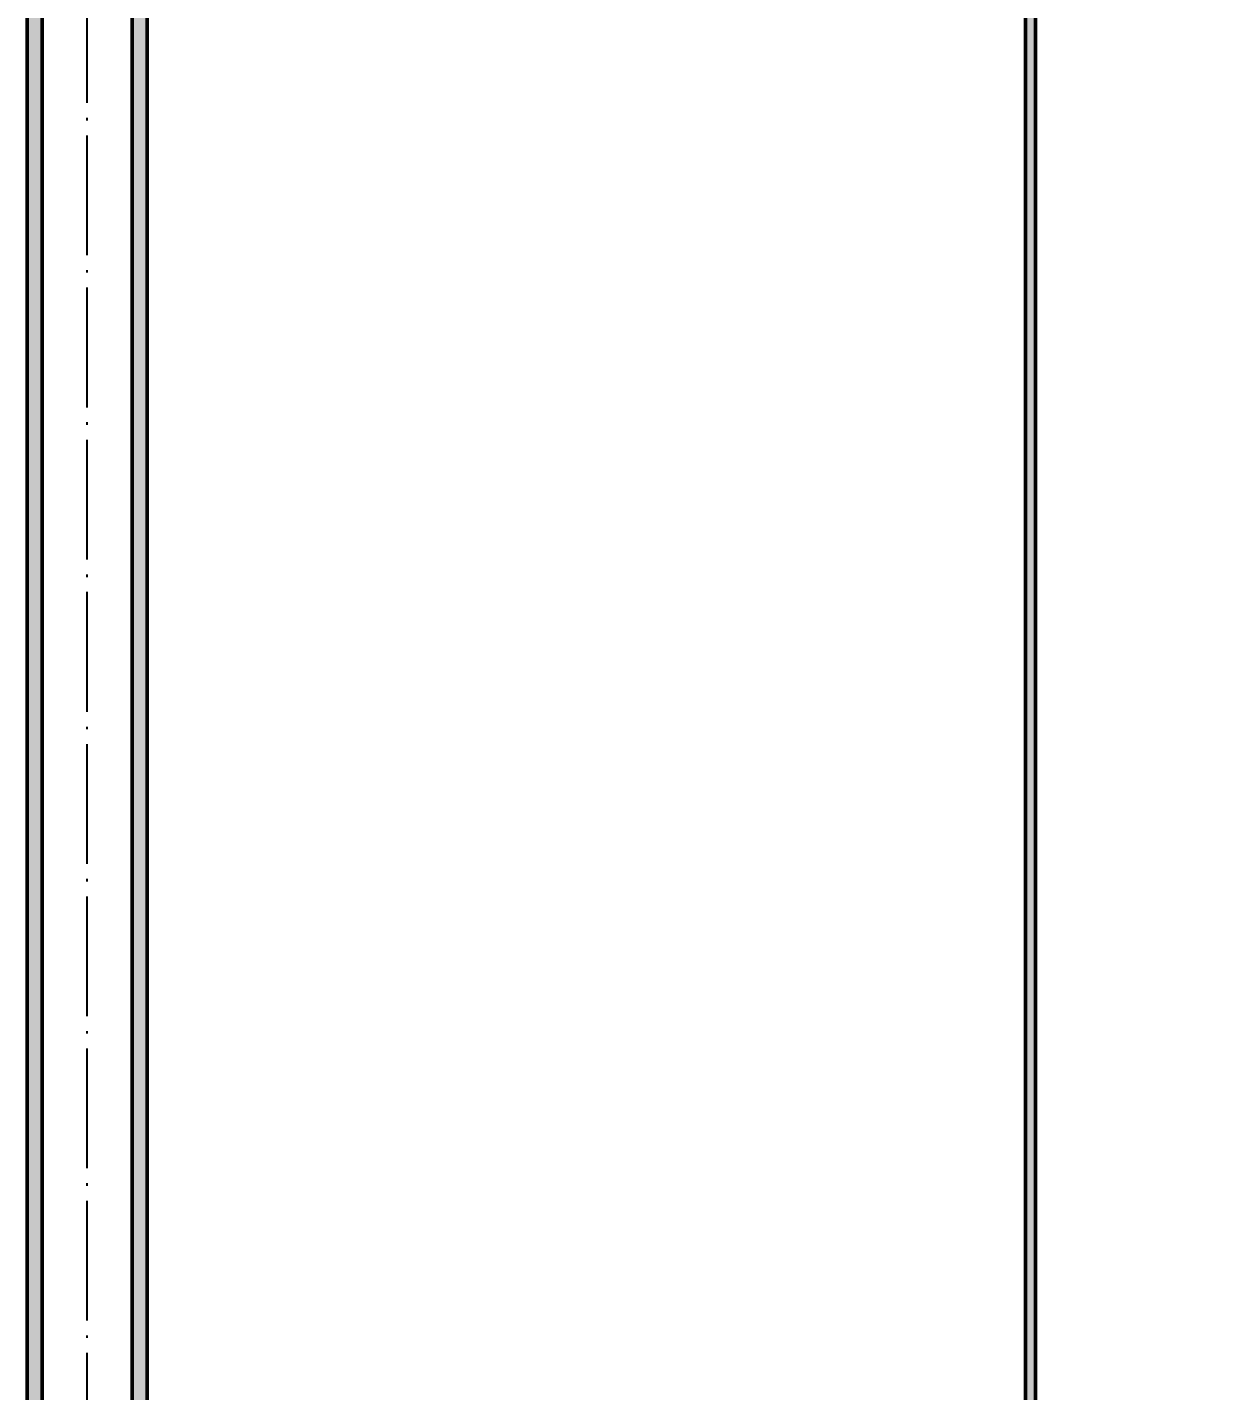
# Model space of a CAD drawing. Header units: millimetres. Extents: x 0 to 594, y 0 to 420.
# Drawn here: x 94.8 to 154.7, y 137.5 to 205.8 of the extents above; entities that cross this region are included whole.
import ezdxf

# ---------------------------------------------------------------- set-up
doc = ezdxf.new("R2010")
doc.units = ezdxf.units.MM
doc.linetypes.add('ISO04-TRAZO-PUNTO', pattern=[7.625, 6, -0.75, 0.125, -0.75])
for name, color, linetype, lineweight in [('01-VISIBLE', 7, 'CONTINUOUS', 50), ('03-EJE', 1, 'ISO04-TRAZO-PUNTO', 25), ('04-COTA', 3, 'CONTINUOUS', 25), ('05-RAYADO', 8, 'CONTINUOUS', 25)]:
    doc.layers.add(name, color=color, linetype=linetype, lineweight=lineweight)
doc.styles.add('ISO3098', font='isocpeur.ttf')
doc.dimstyles.new('FLAMA-ISO', dxfattribs={"dimtxt": 3.5, "dimasz": 3, "dimexe": 2, "dimexo": 1, "dimgap": 1, "dimtad": 1, "dimdec": 1, "dimtxsty": 'ISO3098', "dimcen": 2.5, "dimclrd": 3, "dimclre": 3, "dimclrt": 3, "dimazin": 3, "dimtfac": 1, "dimtmove": 0, "dimatfit": 3, "dimlwd": 25, "dimlwe": 25})

msp = doc.modelspace()

# ---------------------------------------------------------------- hatches: boundary and pattern name
at = {"layer": '05-RAYADO'}
h = msp.add_hatch(color=7, dxfattribs=at)
h.dxf.hatch_style = 1
h.paths.add_polyline_path([(95.5, 81.257), (94.75, 81.257), (94.75, 338.243), (95.5, 338.243)])
h = msp.add_hatch(color=7, dxfattribs=at)
h.dxf.hatch_style = 1
h.paths.add_polyline_path([(100, 338.243), (100.75, 338.243), (100.75, 81.257), (100, 81.257)])
h = msp.add_hatch(color=7, dxfattribs=at)
h.dxf.hatch_style = 1
h.paths.add_polyline_path([(144.75, 307.757), (145.25, 307.757), (145.25, 69.757), (144.75, 69.757)])

# ---------------------------------------------------------------- linework, layer by layer
at = {"layer": '01-VISIBLE'}
for p, q in [((94.75, 81.257), (94.75, 338.243)), ((95.5, 81.257), (95.5, 338.243)), ((100, 81.257), (100, 338.243)), ((100.75, 81.257), (100.75, 338.243)), ((144.75, 69.757), (144.75, 307.757)), ((145.25, 69.757), (145.25, 307.757))]:
    msp.add_line(p, q, dxfattribs=at)
at = {"layer": '03-EJE'}
msp.add_line((97.75, 64.757), (97.75, 349.243), dxfattribs=at)

# ---------------------------------------------------------------- dimensions: what is measured, and where the dimension line sits
at = {"layer": '04-COTA'}
msp.add_linear_dim(base=(167.25, 69.757), p1=(145.25, 69.757), p2=(107, 344.243), angle=90, dimstyle='FLAMA-ISO', override={"dimlfac": 2}, dxfattribs=at).render()

doc.saveas('drawing.dxf')
